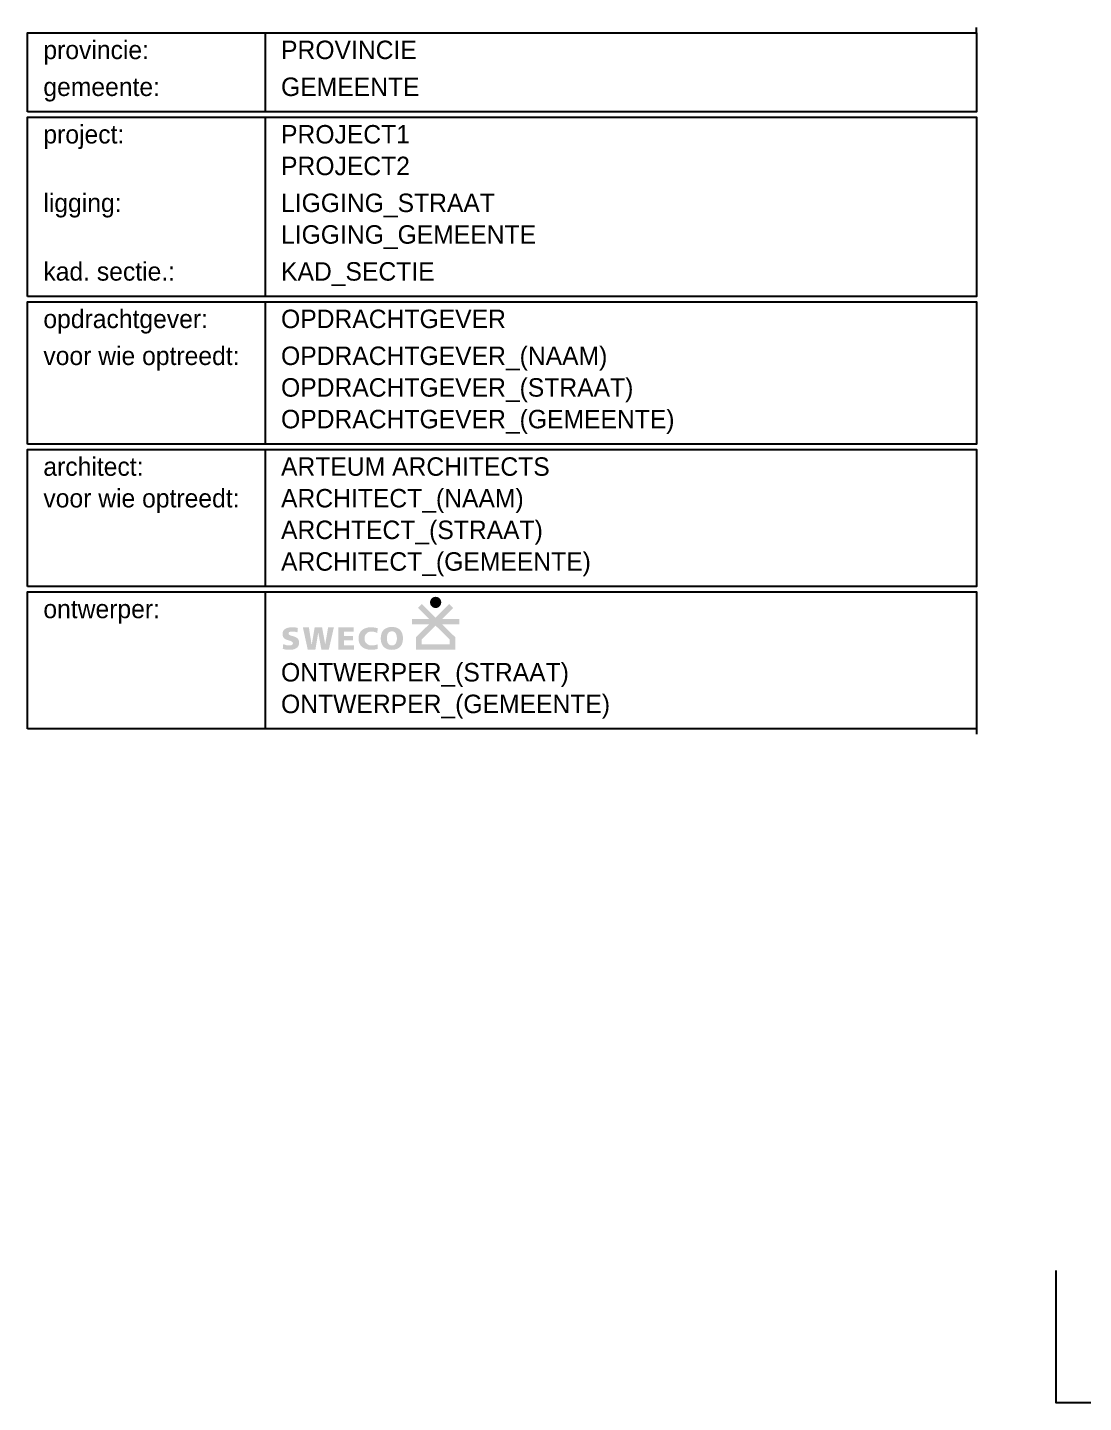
# Model space of a CAD drawing. Header units: millimetres. Extents: x -31216 to 0, y 0 to 21831.
# Drawn here: x -30752 to -20736, y 0 to 13035 of the extents above; entities that cross this region are included whole.
import ezdxf

# ---------------------------------------------------------------- set-up
doc = ezdxf.new("R2010")
doc.units = ezdxf.units.MM
doc.layers.add('AC-0000-ALGEMEEN-co-25', color=7, linetype='Continuous')
doc.layers.add('AC-0100-SYMBOOL-co-25', color=7, linetype='Continuous')

# ---------------------------------------------------------------- blocks, each defined once
blk = doc.blocks.new('A3')
at = {"color": 1, "transparency": 33554687}
blk.add_lwpolyline([(-420.00236, 25), (-420.00236, 0), (-395.00236, 0)], dxfattribs=at)
blk = doc.blocks.new('A$C2BBC04C5')
for color, points in [(256, [(-3.048, -0.944), (-3.059, -0.961), (-3.075, -0.996), (-3.082, -1.014), (-3.094, -1.051), (-3.099, -1.071), (-3.102, -1.091), (-3.105, -1.111), (-3.106, -1.131), (-3.107, -1.153), (-3.105, -1.195), (-3.102, -1.214), (-3.099, -1.233), (-3.094, -1.253), (-3.082, -1.29), (-3.075, -1.309), (-3.067, -1.327), (-3.059, -1.343), (-3.037, -1.38), (-3.015, -1.408), (-2.989, -1.436), (-2.975, -1.45), (-2.961, -1.462), (-2.946, -1.474), (-2.929, -1.486), (-2.913, -1.496), (-2.896, -1.506), (-2.879, -1.515), (-2.861, -1.522), (-2.843, -1.53), (-2.806, -1.542), (-2.786, -1.546), (-2.746, -1.553), (-2.726, -1.554), (-2.684, -1.554), (-2.663, -1.553), (-2.623, -1.546), (-2.604, -1.542), (-2.567, -1.53), (-2.523, -1.511), (-2.513, -1.506), (-2.496, -1.496), (-2.48, -1.486), (-2.449, -1.462), (-2.435, -1.45), (-2.407, -1.422), (-2.395, -1.408), (-2.371, -1.377), (-2.361, -1.361), (-2.34, -1.322), (-2.324, -1.282), (-2.315, -1.253), (-2.311, -1.233), (-2.308, -1.214), (-2.304, -1.194), (-2.303, -1.173), (-2.303, -1.131), (-2.304, -1.111), (-2.308, -1.091), (-2.315, -1.051), (-2.327, -1.014), (-2.335, -0.996), (-2.342, -0.978), (-2.351, -0.961), (-2.361, -0.944), (-2.371, -0.928), (-2.383, -0.911), (-2.395, -0.896), (-2.407, -0.882), (-2.421, -0.868), (-2.449, -0.842), (-2.48, -0.818), (-2.496, -0.809), (-2.513, -0.798), (-2.548, -0.782), (-2.586, -0.768), (-2.623, -0.758), (-2.643, -0.755), (-2.663, -0.752), (-2.684, -0.75), (-2.726, -0.75), (-2.766, -0.755), (-2.786, -0.758), (-2.806, -0.763), (-2.825, -0.768), (-2.843, -0.775), (-2.861, -0.782), (-2.896, -0.798), (-2.913, -0.809), (-2.929, -0.818), (-2.946, -0.83), (-2.961, -0.842), (-2.989, -0.868), (-3.015, -0.896), (-3.027, -0.911), (-3.039, -0.928)]), (7, [(-13.369, -2.982), (-13.426, -2.999), (-13.453, -3.009), (-13.507, -3.032), (-13.532, -3.046), (-13.557, -3.06), (-13.581, -3.076), (-13.604, -3.092), (-13.625, -3.11), (-13.645, -3.129), (-13.682, -3.171), (-13.698, -3.194), (-13.712, -3.218), (-13.725, -3.244), (-13.736, -3.271), (-13.745, -3.301), (-13.752, -3.331), (-13.757, -3.362), (-13.76, -3.395), (-13.762, -3.431), (-13.76, -3.482), (-13.753, -3.529), (-13.743, -3.573), (-13.73, -3.611), (-13.713, -3.647), (-13.693, -3.68), (-13.671, -3.71), (-13.645, -3.735), (-13.618, -3.76), (-13.589, -3.781), (-13.558, -3.801), (-13.527, -3.818), (-13.493, -3.834), (-13.458, -3.848), (-13.424, -3.861), (-13.39, -3.872), (-13.32, -3.893), (-13.191, -3.932), (-13.101, -3.97), (-13.032, -4.028), (-13.012, -4.114), (-13.023, -4.147), (-13.031, -4.177), (-13.084, -4.23), (-13.179, -4.257), (-13.276, -4.262), (-13.358, -4.259), (-13.4, -4.252), (-13.457, -4.244), (-13.549, -4.22), (-13.648, -4.183), (-13.709, -4.158), (-13.745, -4.505), (-13.718, -4.514), (-13.628, -4.538), (-13.572, -4.549), (-13.541, -4.554), (-13.511, -4.559), (-13.45, -4.566), (-13.389, -4.57), (-13.332, -4.573), (-13.277, -4.573), (-13.209, -4.573), (-13.142, -4.569), (-13.109, -4.566), (-13.044, -4.557), (-13.013, -4.552), (-12.981, -4.544), (-12.951, -4.537), (-12.921, -4.529), (-12.864, -4.509), (-12.81, -4.483), (-12.786, -4.47), (-12.762, -4.455), (-12.738, -4.438), (-12.716, -4.42), (-12.676, -4.381), (-12.658, -4.359), (-12.627, -4.311), (-12.601, -4.257), (-12.591, -4.227), (-12.582, -4.195), (-12.575, -4.163), (-12.571, -4.128), (-12.568, -4.091), (-12.567, -4.054), (-12.57, -4.003), (-12.575, -3.955), (-12.585, -3.912), (-12.599, -3.872), (-12.617, -3.836), (-12.638, -3.804), (-12.661, -3.774), (-12.686, -3.747), (-12.713, -3.723), (-12.743, -3.701), (-12.775, -3.681), (-12.807, -3.663), (-12.842, -3.647), (-12.877, -3.633), (-12.913, -3.62), (-12.948, -3.609), (-13.02, -3.587), (-13.088, -3.567), (-13.157, -3.549), (-13.209, -3.527), (-13.277, -3.499), (-13.326, -3.44), (-13.331, -3.363), (-13.31, -3.332), (-13.29, -3.303), (-13.224, -3.274), (-13.173, -3.265), (-13.144, -3.26), (-13.077, -3.258), (-13.02, -3.256), (-12.913, -3.263), (-12.841, -3.275), (-12.756, -3.297), (-12.688, -3.327), (-12.654, -2.998), (-12.699, -2.986), (-12.748, -2.975), (-12.797, -2.966), (-12.849, -2.959), (-12.901, -2.953), (-12.956, -2.949), (-13.011, -2.946), (-13.07, -2.946), (-13.128, -2.948), (-13.189, -2.952), (-13.249, -2.958), (-13.339, -2.975)]), (7, [(-11.667, -4.175), (-11.857, -2.963), (-12.29, -2.963), (-11.943, -4.556), (-11.389, -4.556), (-11.181, -3.327), (-10.956, -4.556), (-10.42, -4.556), (-10.056, -2.963), (-10.471, -2.963), (-10.679, -4.175), (-10.904, -2.963), (-11.441, -2.963), (-11.649, -4.175)]), (7, [(-8.601, -4.556), (-8.601, -4.245), (-9.329, -4.245), (-9.329, -3.899), (-8.671, -3.899), (-8.671, -3.587), (-9.329, -3.587), (-9.329, -3.257), (-8.618, -3.257), (-8.618, -2.963), (-9.727, -2.963), (-9.727, -4.556)]), (7, [(-7.436, -4.571), (-7.395, -4.573), (-7.317, -4.573), (-7.28, -4.571), (-7.245, -4.57), (-7.211, -4.567), (-7.147, -4.561), (-7.089, -4.552), (-7.033, -4.542), (-6.982, -4.53), (-6.933, -4.517), (-6.886, -4.505), (-6.905, -4.175), (-6.976, -4.204), (-7.079, -4.235), (-7.17, -4.252), (-7.252, -4.261), (-7.302, -4.261), (-7.361, -4.261), (-7.415, -4.252), (-7.469, -4.244), (-7.517, -4.227), (-7.542, -4.218), (-7.59, -4.198), (-7.649, -4.161), (-7.707, -4.111), (-7.752, -4.058), (-7.8, -3.978), (-7.831, -3.874), (-7.836, -3.817), (-7.839, -3.788), (-7.839, -3.76), (-7.839, -3.705), (-7.828, -3.64), (-7.818, -3.604), (-7.802, -3.55), (-7.782, -3.513), (-7.76, -3.47), (-7.716, -3.414), (-7.681, -3.382), (-7.656, -3.359), (-7.626, -3.339), (-7.569, -3.303), (-7.517, -3.287), (-7.477, -3.272), (-7.405, -3.26), (-7.365, -3.258), (-7.338, -3.257), (-7.312, -3.258), (-7.248, -3.262), (-7.208, -3.268), (-7.157, -3.276), (-7.104, -3.291), (-7.046, -3.306), (-7, -3.327), (-6.921, -3.356), (-6.886, -3.015), (-6.946, -3.002), (-7.005, -2.99), (-7.063, -2.978), (-7.121, -2.968), (-7.18, -2.959), (-7.238, -2.952), (-7.297, -2.948), (-7.355, -2.946), (-7.403, -2.946), (-7.45, -2.949), (-7.497, -2.953), (-7.589, -2.965), (-7.633, -2.973), (-7.675, -2.983), (-7.717, -2.995), (-7.758, -3.009), (-7.798, -3.023), (-7.836, -3.04), (-7.873, -3.057), (-7.909, -3.077), (-7.943, -3.099), (-7.976, -3.121), (-8.009, -3.146), (-8.039, -3.171), (-8.067, -3.198), (-8.094, -3.228), (-8.143, -3.291), (-8.164, -3.325), (-8.184, -3.362), (-8.203, -3.399), (-8.218, -3.438), (-8.232, -3.479), (-8.244, -3.522), (-8.254, -3.566), (-8.262, -3.611), (-8.268, -3.66), (-8.271, -3.708), (-8.272, -3.76), (-8.271, -3.815), (-8.267, -3.869), (-8.259, -3.921), (-8.251, -3.969), (-8.24, -4.016), (-8.225, -4.06), (-8.208, -4.103), (-8.19, -4.143), (-8.17, -4.181), (-8.147, -4.217), (-8.123, -4.251), (-8.096, -4.284), (-8.069, -4.314), (-8.039, -4.342), (-8.009, -4.369), (-7.976, -4.393), (-7.942, -4.418), (-7.908, -4.439), (-7.872, -4.458), (-7.835, -4.476), (-7.798, -4.492), (-7.76, -4.507), (-7.72, -4.52), (-7.681, -4.532), (-7.641, -4.542), (-7.6, -4.55), (-7.559, -4.557), (-7.519, -4.563), (-7.478, -4.569)])]:
    blk.add_hatch(color=color).paths.add_polyline_path(points)
h = blk.add_hatch(color=7)
h.paths.add_polyline_path([(-4.127, -3.668), (-4.127, -4.573), (-1.287, -4.573), (-1.287, -3.668), (-2.235, -2.731), (-1, -2.731), (-1, -2.358), (-2.238, -2.356), (-1.439, -1.556), (-1.726, -1.274), (-2.712, -2.26), (-3.703, -1.259), (-3.985, -1.545), (-3.172, -2.358), (-4.408, -2.358), (-4.408, -2.731), (-3.178, -2.731)])
h.paths.add_polyline_path([(-3.725, -4.172), (-3.725, -3.836), (-2.712, -2.824), (-1.689, -3.836), (-1.689, -4.172)], flags=16)
h = blk.add_hatch(color=7)
h.paths.add_polyline_path([(-5.865, -4.576), (-5.817, -4.574), (-5.771, -4.573), (-5.726, -4.567), (-5.681, -4.561), (-5.639, -4.553), (-5.599, -4.543), (-5.559, -4.532), (-5.52, -4.519), (-5.449, -4.487), (-5.415, -4.469), (-5.384, -4.449), (-5.352, -4.428), (-5.324, -4.405), (-5.27, -4.354), (-5.246, -4.326), (-5.223, -4.297), (-5.201, -4.267), (-5.181, -4.235), (-5.163, -4.201), (-5.146, -4.167), (-5.132, -4.131), (-5.117, -4.094), (-5.106, -4.056), (-5.095, -4.016), (-5.086, -3.975), (-5.079, -3.932), (-5.073, -3.888), (-5.069, -3.844), (-5.066, -3.798), (-5.066, -3.704), (-5.069, -3.657), (-5.073, -3.613), (-5.079, -3.569), (-5.086, -3.526), (-5.095, -3.485), (-5.105, -3.445), (-5.117, -3.406), (-5.13, -3.369), (-5.146, -3.332), (-5.162, -3.298), (-5.18, -3.265), (-5.2, -3.233), (-5.221, -3.203), (-5.244, -3.174), (-5.268, -3.147), (-5.294, -3.12), (-5.322, -3.096), (-5.351, -3.073), (-5.381, -3.052), (-5.414, -3.032), (-5.482, -2.998), (-5.519, -2.983), (-5.557, -2.969), (-5.596, -2.958), (-5.637, -2.949), (-5.68, -2.941), (-5.724, -2.933), (-5.77, -2.929), (-5.817, -2.926), (-5.914, -2.926), (-5.961, -2.929), (-6.006, -2.933), (-6.05, -2.941), (-6.093, -2.949), (-6.134, -2.958), (-6.174, -2.969), (-6.213, -2.983), (-6.248, -2.998), (-6.284, -3.015), (-6.318, -3.032), (-6.349, -3.052), (-6.381, -3.073), (-6.409, -3.096), (-6.436, -3.12), (-6.488, -3.174), (-6.51, -3.203), (-6.532, -3.233), (-6.552, -3.265), (-6.569, -3.298), (-6.586, -3.332), (-6.602, -3.369), (-6.614, -3.406), (-6.626, -3.445), (-6.637, -3.485), (-6.646, -3.526), (-6.653, -3.569), (-6.659, -3.613), (-6.663, -3.657), (-6.666, -3.751), (-6.664, -3.798), (-6.663, -3.844), (-6.659, -3.888), (-6.653, -3.932), (-6.646, -3.975), (-6.636, -4.016), (-6.626, -4.056), (-6.614, -4.094), (-6.6, -4.131), (-6.584, -4.167), (-6.569, -4.201), (-6.55, -4.235), (-6.53, -4.267), (-6.509, -4.297), (-6.486, -4.326), (-6.461, -4.354), (-6.435, -4.379), (-6.408, -4.405), (-6.378, -4.428), (-6.348, -4.449), (-6.315, -4.469), (-6.282, -4.487), (-6.247, -4.503), (-6.21, -4.519), (-6.173, -4.532), (-6.133, -4.543), (-6.092, -4.553), (-6.049, -4.561), (-6.006, -4.567), (-5.961, -4.573), (-5.914, -4.574)])
h.paths.add_polyline_path([(-5.995, -4.235), (-6.023, -4.224), (-6.1, -4.169), (-6.132, -4.121), (-6.163, -4.073), (-6.18, -4.027), (-6.193, -3.997), (-6.201, -3.963), (-6.212, -3.923), (-6.225, -3.82), (-6.228, -3.725), (-6.219, -3.619), (-6.204, -3.535), (-6.178, -3.457), (-6.153, -3.411), (-6.128, -3.364), (-6.068, -3.304), (-6.03, -3.282), (-5.988, -3.258), (-5.905, -3.241), (-5.865, -3.241), (-5.825, -3.241), (-5.748, -3.257), (-5.7, -3.282), (-5.657, -3.307), (-5.597, -3.374), (-5.577, -3.411), (-5.556, -3.45), (-5.543, -3.489), (-5.529, -3.533), (-5.51, -3.636), (-5.504, -3.734), (-5.507, -3.836), (-5.521, -3.93), (-5.53, -3.963), (-5.541, -4.005), (-5.559, -4.047), (-5.58, -4.096), (-5.628, -4.16), (-5.692, -4.218), (-5.737, -4.235), (-5.764, -4.248), (-5.842, -4.262), (-5.946, -4.256)], flags=16)
blk = doc.blocks.new('Bouwaanv_ASTL4')
at = {"transparency": 33554687}
for p, q in [((45.1, 133), (45.1, 118)), ((180, 133), (180, 134)), ((45.1, 117), (45.1, 83)), ((45.1, 82), (45.1, 55)), ((45.1, 54), (45.1, 28)), ((45.1, 27), (45.1, 1)), ((180, 1), (180, 0))]:
    blk.add_line(p, q, dxfattribs=at)
for points in [[(0, 118), (0, 133), (180, 133), (180, 118), (0, 118)], [(0, 83), (0, 117), (180, 117), (180, 83), (0, 83)], [(0, 55), (0, 82), (180, 82), (180, 55), (0, 55)], [(0, 28), (0, 54), (180, 54), (180, 28), (0, 28)], [(0, 1), (0, 27), (180, 27), (180, 1), (0, 1)]]:
    blk.add_lwpolyline(points, dxfattribs=at)
at = {"transparency": 33554687, "xscale": 2.626582191344329, "yscale": 2.626582191344329, "zscale": 2.626582191344329}
blk.add_blockref('A$C2BBC04C5', (84.53, 28.02), dxfattribs=at)
at = {"color": 2, "transparency": 33554687}
for s, p in [('provincie:', (3.02, 128)), ('gemeente:', (3.02, 121)), ('project:', (3.02, 112)), ('ligging:', (3.02, 99)), ('kad. sectie.:', (3.02, 86)), ('opdrachtgever:', (3.02, 77)), ('voor wie optreedt:', (3.02, 70)), ('architect:', (3.02, 49)), ('voor wie optreedt:', (3.02, 43)), ('ontwerper:', (3.02, 22))]:
    blk.add_text(s, height=3.5, dxfattribs=at).set_placement(p)
for tag, p in [('PROVINCIE', (48.1, 128)), ('GEMEENTE', (48.1, 121)), ('PROJECT1', (48.1, 112)), ('PROJECT2', (48.1, 106)), ('LIGGING_STRAAT', (48.1, 99)), ('LIGGING_GEMEENTE', (48.1, 93)), ('KAD_SECTIE', (48.1, 86)), ('OPDRACHTGEVER', (48.1, 77)), ('OPDRACHTGEVER_(NAAM)', (48.1, 70)), ('OPDRACHTGEVER_(STRAAT)', (48.1, 64)), ('OPDRACHTGEVER_(GEMEENTE)', (48.1, 58)), ('ARCHITECT', (48.1, 49)), ('ARCHITECT_(NAAM)', (48.1, 43)), ('ARCHTECT_(STRAAT)', (48.1, 37)), ('ARCHITECT_(GEMEENTE)', (48.1, 31)), ('ONTWERPER_(STRAAT)', (48.1, 10)), ('ONTWERPER_(GEMEENTE)', (48.1, 4))]:
    blk.add_attdef(tag, p, '', height=3.5, dxfattribs=at)

msp = doc.modelspace()

# ---------------------------------------------------------------- block references
at = {"layer": 'AC-0000-ALGEMEEN-co-25', "transparency": 33554687}
ref = msp.add_blockref('Bouwaanv_ASTL4', (-30752, 6335), dxfattribs=dict(at, xscale=50, yscale=50, zscale=50))
ref.add_attrib('PROVINCIE', 'PROVINCIE', (-28347, 12735), dxfattribs={"layer": '0', "color": 2, "height": 175})
ref.add_attrib('GEMEENTE', 'GEMEENTE', (-28347, 12385), dxfattribs={"layer": '0', "color": 2, "height": 175})
ref.add_attrib('PROJECT1', 'PROJECT1', (-28347, 11935), dxfattribs={"layer": '0', "color": 2, "height": 175})
ref.add_attrib('PROJECT2', 'PROJECT2', (-28347, 11635), dxfattribs={"layer": '0', "color": 2, "height": 175})
ref.add_attrib('LIGGING_STRAAT', 'LIGGING_STRAAT', (-28347, 11285), dxfattribs={"layer": '0', "color": 2, "height": 175})
ref.add_attrib('LIGGING_GEMEENTE', 'LIGGING_GEMEENTE', (-28347, 10985), dxfattribs={"layer": '0', "color": 2, "height": 175})
ref.add_attrib('KAD_SECTIE', 'KAD_SECTIE', (-28347, 10635), dxfattribs={"layer": '0', "color": 2, "height": 175})
ref.add_attrib('OPDRACHTGEVER', 'OPDRACHTGEVER', (-28347, 10185), dxfattribs={"layer": '0', "color": 2, "height": 175})
ref.add_attrib('OPDRACHTGEVER_(NAAM)', 'OPDRACHTGEVER_(NAAM)', (-28347, 9835), dxfattribs={"layer": '0', "color": 2, "height": 175})
ref.add_attrib('OPDRACHTGEVER_(STRAAT)', 'OPDRACHTGEVER_(STRAAT)', (-28347, 9535), dxfattribs={"layer": '0', "color": 2, "height": 175})
ref.add_attrib('OPDRACHTGEVER_(GEMEENTE)', 'OPDRACHTGEVER_(GEMEENTE)', (-28347, 9235), dxfattribs={"layer": '0', "color": 2, "height": 175})
ref.add_attrib('ONTWERPER_(STRAAT)', 'ONTWERPER_(STRAAT)', (-28347, 6835), dxfattribs={"layer": '0', "color": 2, "height": 175})
ref.add_attrib('ONTWERPER_(GEMEENTE)', 'ONTWERPER_(GEMEENTE)', (-28347, 6535), dxfattribs={"layer": '0', "color": 2, "height": 175})
ref.add_attrib('ARCHITECT', 'ARTEUM ARCHITECTS', (-28347, 8785), dxfattribs={"layer": '0', "color": 2, "height": 175})
ref.add_attrib('ARCHITECT_(NAAM)', 'ARCHITECT_(NAAM)', (-28347, 8485), dxfattribs={"layer": '0', "color": 2, "height": 175})
ref.add_attrib('ARCHTECT_(STRAAT)', 'ARCHTECT_(STRAAT)', (-28347, 8185), dxfattribs={"layer": '0', "color": 2, "height": 175})
ref.add_attrib('ARCHITECT_(GEMEENTE)', 'ARCHITECT_(GEMEENTE)', (-28347, 7885), dxfattribs={"layer": '0', "color": 2, "height": 175})
at = {"layer": 'AC-0100-SYMBOOL-co-25', "transparency": 33554687, "xscale": 50, "yscale": 50, "zscale": 50}
msp.add_blockref('A3', (0, 0), dxfattribs=at)

doc.saveas('drawing.dxf')
